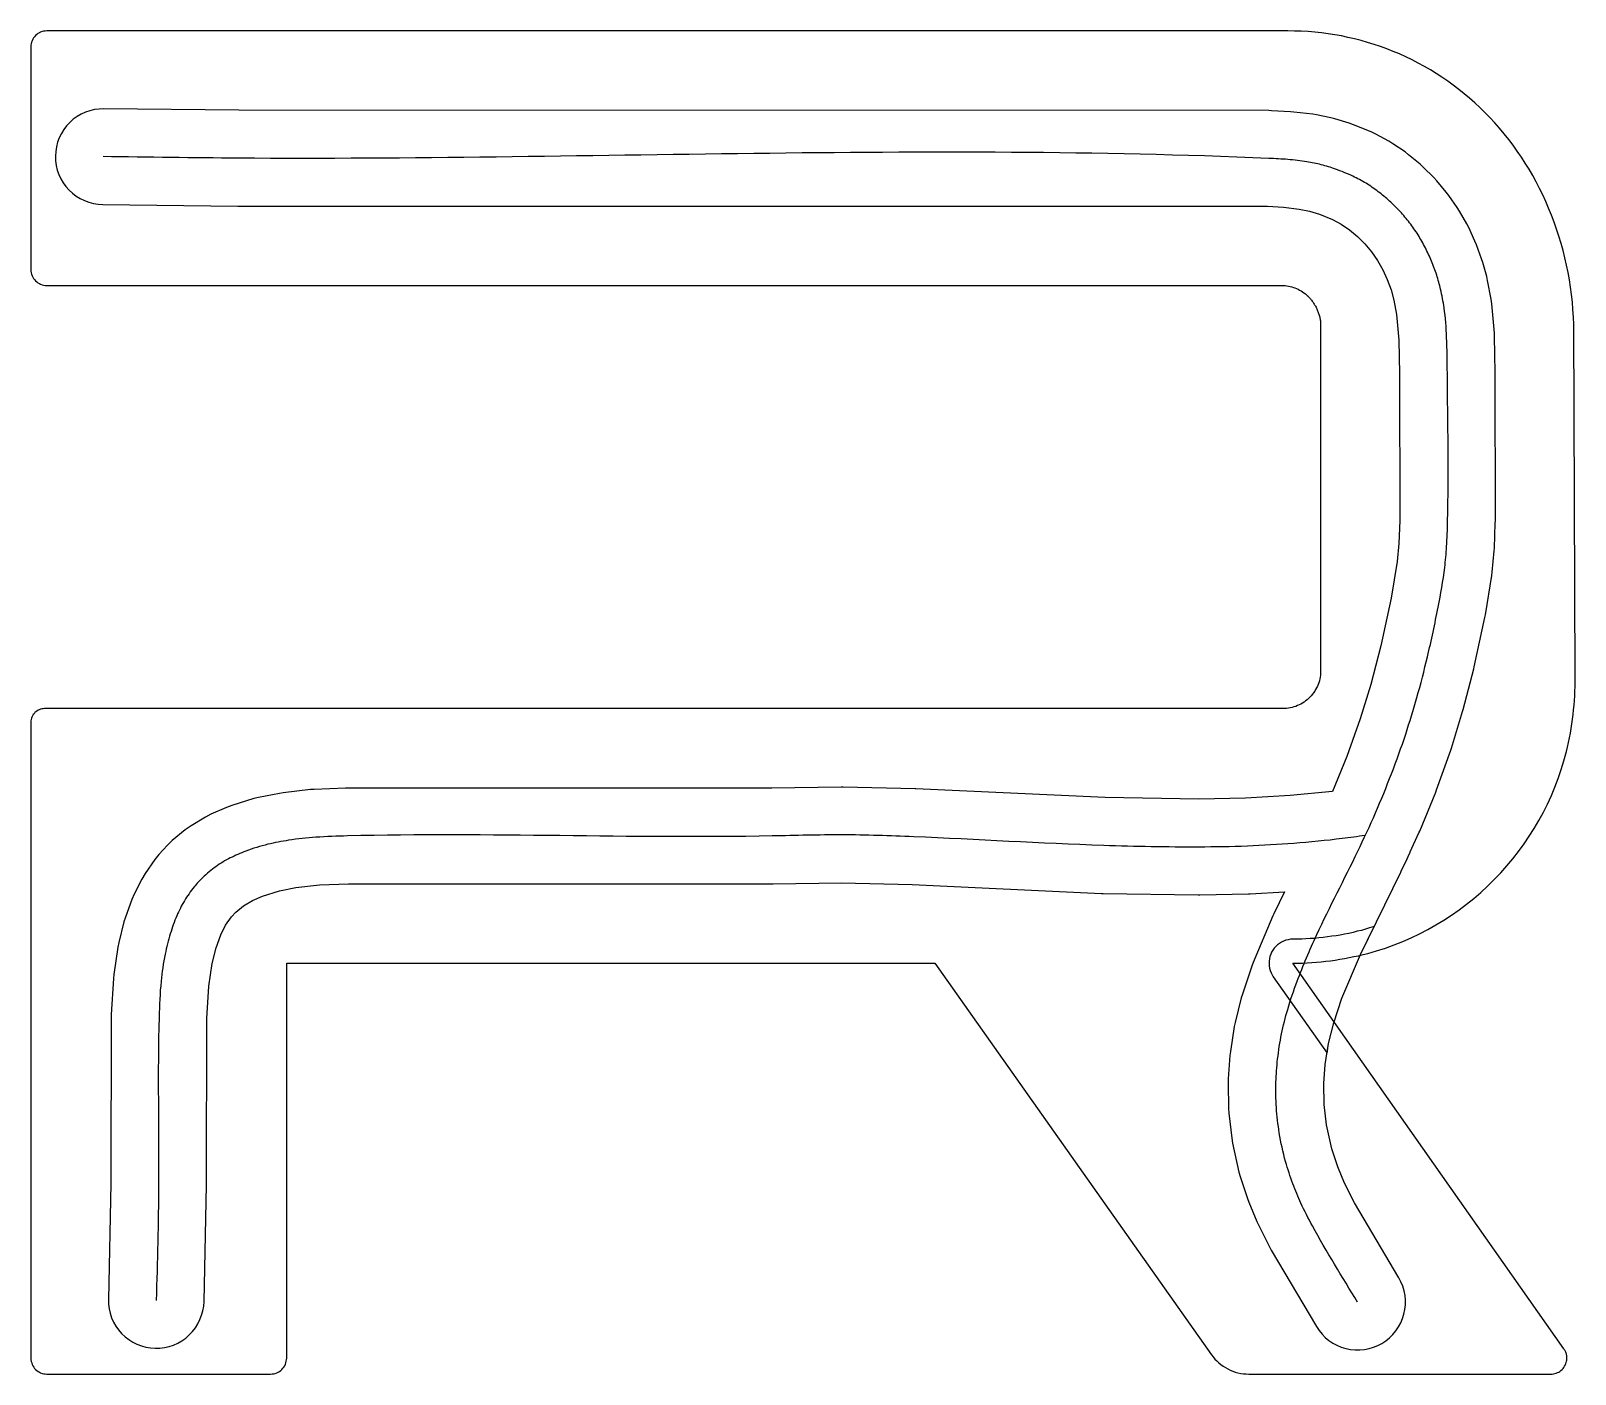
# Model space of a CAD drawing. Header units: millimetres. Extents: x 0 to 1730, y 0 to 225.
# Drawn here: x 1600.9 to 1730, y 56.8 to 169.1 of the extents above; entities that cross this region are included whole.
import ezdxf

# ---------------------------------------------------------------- set-up
doc = ezdxf.new("R2010")
doc.units = ezdxf.units.MM
for name, color, linetype in [('CENTERLINE', 1, 'Continuous'), ('GROOVE_8MM', 3, 'Continuous'), ('OUTLINE', 7, 'Continuous'), ('PROBLEM', 6, 'Continuous')]:
    doc.layers.add(name, color=color, linetype=linetype)

msp = doc.modelspace()

# ---------------------------------------------------------------- linework, layer by layer
at = {"layer": 'CENTERLINE'}
for points in [[(1711.78, 62.81), (1708, 69.19), (1707.04, 71.08), (1706.37, 72.71), (1705.76, 74.56), (1705.23, 76.97), (1704.99, 79.08), (1704.95, 81.2), (1705.09, 83.13), (1705.42, 85.23), (1705.93, 87.28), (1706.72, 89.63), (1708.37, 93.53), (1711.79, 100.5), (1713.27, 103.71), (1714.61, 106.98), (1715.8, 110.3), (1716.73, 113.34), (1717.62, 116.76), (1718.51, 120.9), (1719.06, 124.21), (1719.22, 125.97), (1719.3, 128.08), (1719.28, 140.44), (1719.22, 143.45), (1719.01, 145.91), (1718.71, 147.47), (1718.39, 148.66), (1717.96, 149.82), (1717.44, 150.94), (1716.83, 152.02), (1716.12, 153.03), (1715.33, 153.98), (1714.45, 154.85), (1713.5, 155.63), (1712.48, 156.33), (1711.39, 156.92), (1709.92, 157.52), (1708.74, 157.88), (1707.53, 158.13), (1705.95, 158.32), (1704.36, 158.41), (1618.2, 158.43), (1606.9, 158.56)], [(1712.41, 101.82), (1710.49, 101.56), (1706.44, 101.16), (1702.56, 100.93), (1698.5, 100.85), (1690.55, 100.98), (1674.67, 101.71), (1668.67, 101.87), (1662.84, 101.78), (1627.33, 101.78), (1624.68, 101.67), (1622.4, 101.42), (1620.67, 101.08), (1618.81, 100.51), (1617.52, 99.94), (1616.31, 99.21), (1615.22, 98.3), (1614.5, 97.52), (1613.69, 96.36), (1613.05, 95.1), (1612.51, 93.61), (1612.08, 91.9), (1611.74, 89.63), (1611.57, 86.63), (1611.53, 72.67), (1611.33, 62.96)]]:
    msp.add_spline(points, degree=3, dxfattribs=at)
at = {"layer": 'GROOVE_8MM'}
msp.add_lwpolyline([(1709.18, 77.64), (1708.98, 79.34), (1708.95, 81.09), (1709.07, 82.67), (1709.35, 84.43), (1709.78, 86.17), (1710.46, 88.21), (1712.01, 91.86), (1715.38, 98.75), (1715.42, 98.83), (1715.91, 99.88), (1716.01, 100.07), (1716.16, 100.43), (1716.17, 100.46), (1716.9, 102.04), (1716.97, 102.19), (1718.31, 105.45), (1718.38, 105.63), (1719.56, 108.96), (1719.62, 109.13), (1720.55, 112.17), (1720.6, 112.34), (1721.49, 115.75), (1721.53, 115.91), (1722.42, 120.05), (1722.46, 120.25), (1723.01, 123.56), (1723.04, 123.84), (1723.2, 125.6), (1723.22, 125.83), (1723.29, 127.94), (1723.3, 128.09), (1723.28, 140.45), (1723.28, 140.52), (1723.22, 143.52), (1723.21, 143.8), (1722.99, 146.26), (1722.94, 146.64), (1722.65, 148.2), (1722.57, 148.53), (1722.24, 149.72), (1722.14, 150.03), (1721.72, 151.19), (1721.59, 151.5), (1721.07, 152.63), (1720.91, 152.93), (1720.3, 154), (1720.11, 154.3), (1719.4, 155.32), (1719.19, 155.6), (1718.39, 156.55), (1718.15, 156.81), (1717.27, 157.68), (1717, 157.93), (1716.04, 158.72), (1715.74, 158.95), (1714.72, 159.64), (1714.4, 159.84), (1713.31, 160.43), (1712.91, 160.62), (1711.44, 161.22), (1711.06, 161.36), (1709.88, 161.71), (1709.55, 161.79), (1708.34, 162.04), (1708.02, 162.1), (1706.44, 162.29), (1706.18, 162.31), (1704.59, 162.4), (1704.36, 162.41), (1618.23, 162.43), (1606.95, 162.56), (1606.56, 162.54), (1606.17, 162.49), (1605.79, 162.4), (1605.41, 162.27), (1605.06, 162.11), (1604.72, 161.91), (1604.4, 161.68), (1604.11, 161.42), (1603.84, 161.13), (1603.6, 160.82), (1603.4, 160.48), (1603.23, 160.13), (1603.09, 159.76), (1602.99, 159.38), (1602.93, 159), (1602.9, 158.6), (1602.92, 158.21), (1602.97, 157.82), (1603.06, 157.44), (1603.19, 157.07), (1603.35, 156.71), (1603.55, 156.37), (1603.78, 156.06), (1604.04, 155.76), (1604.33, 155.5), (1604.64, 155.26), (1604.98, 155.05), (1605.33, 154.88), (1605.7, 154.74), (1606.08, 154.64), (1606.47, 154.58), (1606.86, 154.56), (1618.16, 154.43), (1618.2, 154.43), (1704.25, 154.41), (1705.59, 154.34), (1706.88, 154.18), (1707.76, 153.99), (1708.59, 153.75), (1709.67, 153.31), (1710.39, 152.91), (1711.1, 152.43), (1711.76, 151.88), (1712.38, 151.27), (1712.94, 150.6), (1713.45, 149.87), (1713.89, 149.1), (1714.26, 148.29), (1714.57, 147.44), (1714.81, 146.57), (1715.04, 145.36), (1715.23, 143.23), (1715.28, 140.4), (1715.3, 128.15), (1715.23, 126.22), (1715.09, 124.72), (1714.58, 121.65), (1713.72, 117.68), (1712.88, 114.43), (1712, 111.56), (1710.88, 108.41), (1709.68, 105.5), (1706.13, 105.15), (1702.41, 104.93), (1698.49, 104.85), (1690.68, 104.98), (1674.85, 105.71), (1674.78, 105.71), (1668.77, 105.87), (1668.61, 105.87), (1662.81, 105.78), (1627.33, 105.78), (1627.17, 105.78), (1624.53, 105.67), (1624.24, 105.65), (1621.95, 105.39), (1621.63, 105.34), (1619.89, 105), (1619.5, 104.9), (1617.64, 104.33), (1617.2, 104.17), (1615.9, 103.6), (1615.45, 103.36), (1614.24, 102.63), (1613.99, 102.47), (1613.76, 102.29), (1612.67, 101.39), (1612.27, 101.01), (1611.56, 100.23), (1611.22, 99.81), (1610.41, 98.65), (1610.13, 98.18), (1609.49, 96.92), (1609.29, 96.47), (1608.75, 94.98), (1608.63, 94.59), (1608.2, 92.87), (1608.12, 92.48), (1607.79, 90.21), (1607.75, 89.86), (1607.57, 86.86), (1607.57, 86.64), (1607.53, 72.72), (1607.33, 63.04), (1607.34, 62.65), (1607.39, 62.26), (1607.48, 61.88), (1607.6, 61.51), (1607.76, 61.15), (1607.96, 60.81), (1608.19, 60.49), (1608.44, 60.19), (1608.73, 59.92), (1609.04, 59.68), (1609.37, 59.47), (1609.72, 59.3), (1610.09, 59.16), (1610.47, 59.05), (1610.86, 58.99), (1611.25, 58.96), (1611.64, 58.97), (1612.03, 59.02), (1612.41, 59.11), (1612.78, 59.23), (1613.14, 59.39), (1613.48, 59.59), (1613.8, 59.81), (1614.1, 60.07), (1614.37, 60.36), (1614.61, 60.67), (1614.82, 61), (1614.99, 61.35), (1615.13, 61.72), (1615.24, 62.1), (1615.3, 62.48), (1615.33, 62.87), (1615.53, 72.59), (1615.53, 72.66), (1615.57, 86.51), (1615.73, 89.22), (1616.01, 91.12), (1616.34, 92.44), (1616.73, 93.51), (1617.13, 94.31), (1617.63, 95.02), (1617.98, 95.4), (1618.63, 95.94), (1619.37, 96.38), (1620.21, 96.75), (1621.64, 97.19), (1623.01, 97.46), (1624.98, 97.68), (1627.41, 97.78), (1662.84, 97.78), (1662.9, 97.78), (1668.64, 97.87), (1674.53, 97.71), (1690.37, 96.98), (1690.49, 96.98), (1698.44, 96.85), (1698.59, 96.85), (1702.65, 96.93), (1702.79, 96.94), (1705.67, 97.11), (1704.78, 95.28), (1704.69, 95.09), (1703.04, 91.19), (1702.92, 90.9), (1702.14, 88.55), (1702.05, 88.24), (1701.54, 86.18), (1701.47, 85.86), (1701.14, 83.76), (1701.1, 83.42), (1700.96, 81.48), (1700.95, 81.13), (1700.99, 79.01), (1701.01, 78.62), (1701.25, 76.52), (1701.32, 76.11), (1701.86, 73.69), (1701.96, 73.32), (1702.56, 71.47), (1702.67, 71.18), (1703.35, 69.55), (1703.48, 69.28), (1704.43, 67.39), (1704.56, 67.16), (1708.33, 60.78), (1708.55, 60.45), (1708.8, 60.14), (1709.07, 59.86), (1709.38, 59.61), (1709.7, 59.39), (1710.05, 59.21), (1710.41, 59.05), (1710.78, 58.94), (1711.17, 58.86), (1711.56, 58.82), (1711.95, 58.82), (1712.34, 58.85), (1712.73, 58.93), (1713.1, 59.04), (1713.47, 59.19), (1713.81, 59.37), (1714.14, 59.59), (1714.45, 59.83), (1714.73, 60.11), (1714.98, 60.41), (1715.2, 60.74), (1715.38, 61.08), (1715.54, 61.44), (1715.65, 61.82), (1715.73, 62.2), (1715.77, 62.59), (1715.77, 62.99), (1715.74, 63.38), (1715.66, 63.76), (1715.55, 64.14), (1715.4, 64.5), (1715.22, 64.85), (1711.51, 71.12), (1710.68, 72.76), (1710.12, 74.11), (1709.63, 75.62), (1709.18, 77.64)], close=True, dxfattribs=at)
at = {"layer": 'OUTLINE'}
msp.add_lwpolyline([(1710.3, 91.47), (1710.69, 91.53), (1711.08, 91.61), (1711.46, 91.69), (1711.85, 91.77), (1712.23, 91.87), (1712.62, 91.96), (1713.36, 92.18), (1714.1, 92.41), (1714.83, 92.68), (1715.55, 92.96), (1716.26, 93.27), (1716.96, 93.6), (1717.65, 93.96), (1718.32, 94.34), (1718.98, 94.74), (1719.63, 95.16), (1720.26, 95.6), (1720.88, 96.07), (1721.49, 96.56), (1722.07, 97.06), (1722.65, 97.59), (1723.2, 98.14), (1723.74, 98.7), (1724.26, 99.28), (1724.76, 99.87), (1725.24, 100.49), (1725.7, 101.11), (1726.13, 101.75), (1726.55, 102.41), (1726.94, 103.08), (1727.31, 103.76), (1727.65, 104.45), (1727.98, 105.15), (1728.28, 105.87), (1728.55, 106.59), (1728.81, 107.33), (1729.03, 108.07), (1729.24, 108.83), (1729.33, 109.21), (1729.41, 109.59), (1729.49, 109.98), (1729.57, 110.36), (1729.63, 110.75), (1729.69, 111.14), (1729.75, 111.53), (1729.8, 111.92), (1729.84, 112.31), (1729.87, 112.7), (1729.9, 113.09), (1729.93, 113.49), (1729.95, 113.88), (1729.96, 114.27), (1729.96, 114.67), (1729.96, 115.06), (1729.85, 144.53), (1729.82, 145.15), (1729.78, 145.78), (1729.73, 146.4), (1729.66, 147.03), (1729.58, 147.65), (1729.48, 148.26), (1729.37, 148.88), (1729.24, 149.49), (1729.1, 150.1), (1728.95, 150.71), (1728.79, 151.31), (1728.61, 151.91), (1728.41, 152.5), (1728.2, 153.09), (1727.98, 153.68), (1727.75, 154.26), (1727.51, 154.82), (1727.26, 155.37), (1726.99, 155.91), (1726.71, 156.45), (1726.42, 156.98), (1726.11, 157.5), (1725.8, 158.01), (1725.47, 158.52), (1725.13, 159.02), (1724.77, 159.51), (1724.41, 159.99), (1724.03, 160.46), (1723.64, 160.93), (1723.24, 161.38), (1722.83, 161.83), (1722.41, 162.26), (1722, 162.67), (1721.57, 163.06), (1721.14, 163.45), (1720.69, 163.82), (1720.24, 164.18), (1719.78, 164.53), (1719.31, 164.87), (1718.83, 165.19), (1718.35, 165.51), (1717.86, 165.81), (1717.36, 166.1), (1716.85, 166.38), (1716.33, 166.64), (1715.81, 166.9), (1715.28, 167.14), (1714.75, 167.36), (1714.22, 167.57), (1713.69, 167.76), (1713.15, 167.94), (1712.61, 168.11), (1712.07, 168.26), (1711.52, 168.4), (1710.97, 168.53), (1710.42, 168.65), (1709.87, 168.75), (1709.31, 168.83), (1708.75, 168.91), (1708.19, 168.97), (1707.63, 169.01), (1707.06, 169.05), (1706.5, 169.06), (1705.93, 169.07), (1602.19, 169.07), (1602.06, 169.06), (1601.92, 169.04), (1601.8, 169.01), (1601.67, 168.96), (1601.56, 168.91), (1601.44, 168.84), (1601.34, 168.76), (1601.25, 168.68), (1601.16, 168.58), (1601.08, 168.48), (1601.02, 168.37), (1600.96, 168.25), (1600.91, 168.13), (1600.88, 168), (1600.86, 167.87), (1600.85, 167.73), (1600.85, 149.13), (1600.86, 148.99), (1600.88, 148.86), (1600.91, 148.73), (1600.96, 148.61), (1601.02, 148.49), (1601.08, 148.38), (1601.16, 148.28), (1601.25, 148.18), (1601.34, 148.09), (1601.44, 148.02), (1601.56, 147.95), (1601.67, 147.89), (1601.8, 147.85), (1601.92, 147.82), (1602.06, 147.8), (1602.19, 147.79), (1705.42, 147.79), (1705.56, 147.79), (1705.71, 147.78), (1705.85, 147.76), (1705.99, 147.74), (1706.13, 147.71), (1706.27, 147.67), (1706.41, 147.63), (1706.54, 147.59), (1706.67, 147.53), (1706.8, 147.47), (1706.93, 147.41), (1707.05, 147.34), (1707.17, 147.26), (1707.29, 147.18), (1707.41, 147.09), (1707.52, 146.99), (1707.57, 146.94), (1707.63, 146.89), (1707.68, 146.84), (1707.73, 146.78), (1707.78, 146.73), (1707.83, 146.67), (1707.88, 146.61), (1707.93, 146.55), (1707.98, 146.49), (1708.02, 146.43), (1708.06, 146.37), (1708.1, 146.31), (1708.15, 146.24), (1708.18, 146.18), (1708.22, 146.11), (1708.26, 146.05), (1708.3, 145.98), (1708.33, 145.9), (1708.37, 145.83), (1708.4, 145.76), (1708.43, 145.68), (1708.46, 145.61), (1708.49, 145.53), (1708.52, 145.45), (1708.54, 145.38), (1708.57, 145.3), (1708.59, 145.22), (1708.61, 145.14), (1708.63, 145.07), (1708.65, 144.99), (1708.66, 144.91), (1708.68, 144.83), (1708.68, 115.69), (1708.68, 115.53), (1708.68, 115.37), (1708.67, 115.21), (1708.64, 115.05), (1708.61, 114.9), (1708.58, 114.74), (1708.53, 114.59), (1708.48, 114.44), (1708.42, 114.3), (1708.35, 114.15), (1708.27, 114.02), (1708.19, 113.88), (1708.1, 113.75), (1708, 113.62), (1707.9, 113.5), (1707.79, 113.38), (1707.67, 113.27), (1707.55, 113.16), (1707.43, 113.06), (1707.3, 112.97), (1707.17, 112.88), (1707.03, 112.8), (1706.89, 112.73), (1706.75, 112.67), (1706.6, 112.61), (1706.45, 112.56), (1706.3, 112.52), (1706.14, 112.48), (1705.99, 112.45), (1705.83, 112.43), (1705.67, 112.42), (1705.51, 112.42), (1602, 112.42), (1601.88, 112.41), (1601.77, 112.4), (1601.66, 112.37), (1601.55, 112.33), (1601.45, 112.28), (1601.36, 112.22), (1601.27, 112.16), (1601.19, 112.09), (1601.12, 112), (1601.05, 111.92), (1600.99, 111.82), (1600.94, 111.72), (1600.9, 111.62), (1600.88, 111.51), (1600.86, 111.39), (1600.85, 111.28), (1600.85, 58.12), (1600.86, 57.99), (1600.88, 57.86), (1600.92, 57.73), (1600.96, 57.61), (1601.02, 57.49), (1601.09, 57.38), (1601.16, 57.28), (1601.25, 57.19), (1601.35, 57.1), (1601.45, 57.02), (1601.56, 56.96), (1601.67, 56.9), (1601.8, 56.86), (1601.93, 56.83), (1602.06, 56.81), (1602.19, 56.8), (1620.89, 56.8), (1621.03, 56.81), (1621.16, 56.83), (1621.29, 56.86), (1621.42, 56.9), (1621.53, 56.96), (1621.64, 57.03), (1621.75, 57.1), (1621.84, 57.19), (1621.93, 57.29), (1622.01, 57.39), (1622.08, 57.5), (1622.13, 57.62), (1622.18, 57.74), (1622.21, 57.87), (1622.23, 58), (1622.24, 58.14), (1622.24, 91.15), (1676.43, 91.15), (1699.55, 58.42), (1699.69, 58.24), (1699.84, 58.06), (1700, 57.9), (1700.17, 57.74), (1700.35, 57.6), (1700.53, 57.46), (1700.72, 57.34), (1700.92, 57.23), (1701.13, 57.13), (1701.34, 57.04), (1701.55, 56.97), (1701.77, 56.91), (1702, 56.86), (1702.23, 56.83), (1702.46, 56.81), (1702.69, 56.8), (1727.92, 56.8), (1728.04, 56.8), (1728.16, 56.82), (1728.27, 56.84), (1728.39, 56.88), (1728.49, 56.92), (1728.59, 56.97), (1728.69, 57.03), (1728.78, 57.1), (1728.87, 57.18), (1728.95, 57.26), (1729.02, 57.35), (1729.08, 57.45), (1729.14, 57.55), (1729.18, 57.65), (1729.22, 57.77), (1729.25, 57.88), (1729.26, 57.95), (1729.27, 58.02), (1729.27, 58.09), (1729.27, 58.16), (1729.27, 58.22), (1729.27, 58.29), (1729.26, 58.36), (1729.24, 58.42), (1729.23, 58.49), (1729.21, 58.56), (1729.19, 58.62), (1729.16, 58.68), (1729.13, 58.74), (1729.1, 58.8), (1729.06, 58.86), (1729.03, 58.92), (1706.37, 91.15), (1706.76, 91.15), (1707.16, 91.16), (1707.55, 91.18), (1707.95, 91.2), (1708.34, 91.23), (1708.73, 91.26), (1709.13, 91.31), (1709.52, 91.35), (1709.91, 91.41), (1710.3, 91.47)], close=True, dxfattribs=at)
at = {"layer": 'PROBLEM'}
msp.add_lwpolyline([(1709.35, 84.43), (1709.78, 86.17), (1710.46, 88.21), (1712.01, 91.86), (1713.16, 94.21), (1712.78, 94.09), (1712.09, 93.89), (1711.75, 93.81), (1711.4, 93.72), (1711.04, 93.64), (1710.69, 93.57), (1710.33, 93.5), (1709.98, 93.44), (1709.62, 93.39), (1709.26, 93.34), (1708.9, 93.29), (1708.54, 93.26), (1708.18, 93.22), (1707.82, 93.2), (1707.46, 93.18), (1707.1, 93.16), (1706.73, 93.15), (1706.35, 93.15), (1706.16, 93.14), (1705.96, 93.11), (1705.77, 93.06), (1705.58, 92.99), (1705.41, 92.91), (1705.24, 92.8), (1705.08, 92.68), (1704.94, 92.55), (1704.81, 92.4), (1704.69, 92.24), (1704.59, 92.07), (1704.51, 91.89), (1704.45, 91.7), (1704.4, 91.51), (1704.37, 91.31), (1704.37, 91.11), (1704.38, 90.92), (1704.42, 90.72), (1704.47, 90.53), (1704.54, 90.35), (1704.63, 90.17), (1704.73, 90), (1709.22, 83.62), (1709.35, 84.43)], close=True, dxfattribs=at)

doc.saveas('drawing.dxf')
